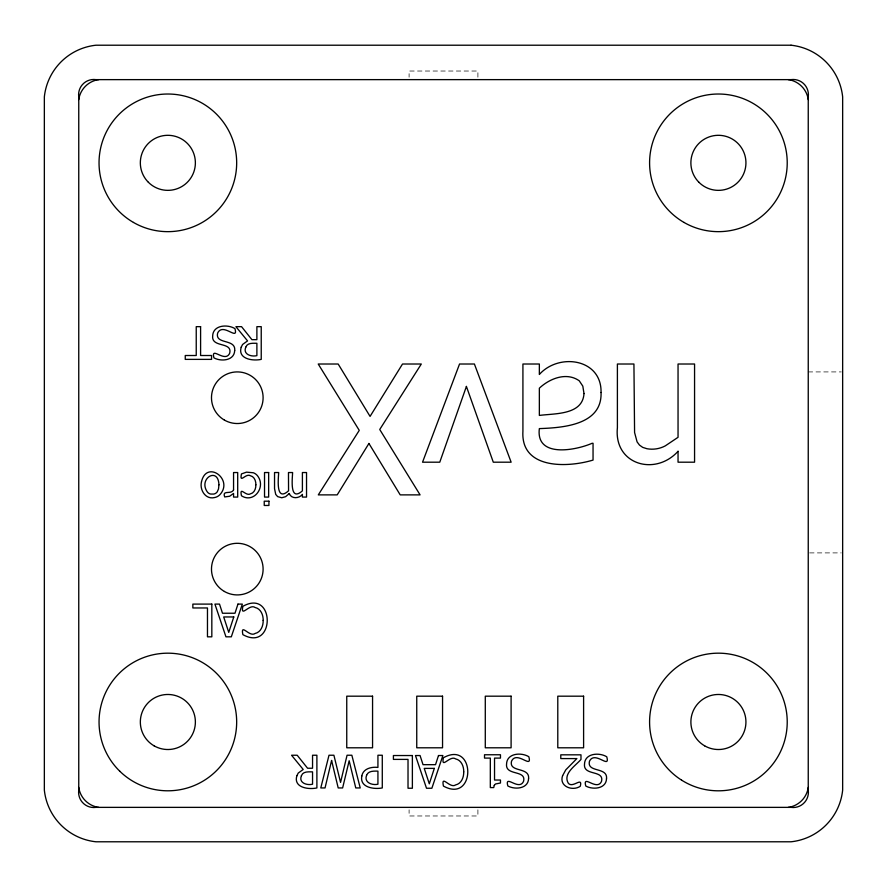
<?xml version="1.0" encoding="UTF-8"?>
<svg xmlns="http://www.w3.org/2000/svg" width="887" height="887" viewBox="0 0 887 887"><rect width="100%" height="100%" fill="white"/><g stroke="black" fill="none" stroke-linecap="round" stroke-linejoin="round"><path stroke-width="0.67" stroke-dasharray="4.43 3.33" d="M808.245 371.919L841.275 371.919M809.62 552.9L841.275 552.9M477.905 77.169L477.905 71.027L409.095 71.027L409.095 77.169M477.905 809.831L477.905 815.973L409.095 815.973L409.095 809.831"/><path stroke-width="1.33" d="M78.755 99.632L79.054 97.836A23.605 23.605 0 0 1 96.96 79.919L98.767 79.63M808.245 787.368L807.946 789.164A23.605 23.605 0 0 1 790.04 807.081L788.233 807.37M788.233 79.63L790.04 79.919A23.605 23.605 0 0 1 807.946 97.836L808.245 99.632M98.767 807.37L96.96 807.081A23.605 23.605 0 0 1 79.054 789.164L78.755 787.368M255.866 484.779C256.01 488.515 254.358 493.061 250.289 493.915C245.81 496.565 239.268 485.533 241.452 495.755C253.449 503.605 265.579 487.905 258.305 476.918A9.502 9.502 0 0 0 253.338 472.771L246.542 472.15L241.452 473.924C239.302 484.224 245.777 472.893 250.345 475.72C254.403 476.53 255.999 481.076 255.866 484.779M201.471 481.874C199.464 489.879 205.529 499.813 214.576 497.552A9.779 9.779 0 0 0 220.187 494.358C233.603 479.069 206.405 459.588 201.471 481.874M263.173 620.423C263.339 625.812 260.889 632.254 255.057 633.484C249.391 637.587 240.355 622.341 242.872 634.637C275.28 652.544 275.391 588.203 242.872 606.32C240.333 618.416 249.435 603.415 255.035 607.473C260.811 608.659 263.361 615.068 263.173 620.423M463.724 771.856C463.89 777.245 461.44 783.687 455.608 784.917C449.942 789.009 440.906 773.774 443.422 786.07C475.831 803.977 475.942 739.636 443.422 757.753C440.883 769.838 449.986 754.848 455.585 758.895C461.362 760.092 463.912 766.501 463.724 771.856M361.818 776.014C359.457 787.667 374.148 789.519 382.286 787.944L382.286 755.236L377.929 755.236L377.929 767.421C371.553 766.623 363.027 768.597 361.818 776.014M234.689 350.609C234.268 360.754 221.029 361.807 213.944 357.86C210.541 345.398 225.198 363.526 229.7 353.159C232.56 341.451 211.372 348.048 212.669 335.973C212.991 324.941 227.515 324.054 234.933 328.611C238.725 341.839 222.881 321.948 217.659 333.068C214.732 344.855 236.086 338.379 234.689 350.609M528.574 778.708C528.153 788.853 514.915 789.907 507.83 785.96C504.426 773.486 519.072 791.614 523.574 781.259C526.446 769.55 505.246 776.136 506.555 764.073C506.865 753.041 521.401 752.154 528.818 756.711C532.599 769.938 516.766 750.047 511.544 761.168C508.617 772.954 529.96 766.479 528.574 778.708M606.52 778.775C606.098 788.92 592.849 789.973 585.775 786.026C582.371 773.564 597.018 791.692 601.519 781.325C604.391 769.617 583.191 776.214 584.5 764.139C584.81 753.107 599.335 752.22 606.752 756.777C610.544 770.005 594.711 750.114 589.489 761.234C586.562 773.02 607.905 766.545 606.52 778.775M218.945 484.801L218.512 488.948L217.204 491.886A5.599 5.599 0 0 1 213.745 494.059L210.718 494.059A5.555 5.555 0 0 1 207.281 491.886C198.078 478.625 218.291 466.34 218.945 484.801M601.053 392.486C602.24 425.084 562.879 427.745 539.351 428.609C535.637 458.346 576.007 450.33 592.084 443.289L593.048 443.289L593.048 460.076C567.558 467.782 520.525 469.567 522.92 431.16L522.92 364.014L539.351 364.014L539.351 374.469C558.932 352.571 601.818 358.658 601.053 392.486M562.602 775.681C558.755 786.481 572.536 791.526 580.298 786.248C582.881 775.959 572.481 788.865 568.234 783.11C562.724 773.553 575.63 765.714 580.985 759.416L580.985 754.826L560.784 754.826L560.784 758.585L576.872 758.585L565.795 769.838L562.602 775.681M241.209 347.194C237.505 359.213 253.072 361.186 261.233 359.379L261.233 326.66L256.886 326.66L256.886 339.666L251.919 339.666L241.552 326.66L235.898 326.66L247.551 340.896L242.583 344.478L241.209 347.194M296.868 775.77C293.165 787.778 308.731 789.752 316.892 787.944L316.892 755.236L312.546 755.236L312.546 768.242L307.578 768.242L297.2 755.236L291.557 755.236L303.199 769.472L298.232 773.054L296.868 775.77M245.754 347.183C242.728 354.412 251.354 357.017 256.886 355.643L256.886 343.291C253.039 343.302 247.318 342.582 245.754 347.183M301.414 775.759C298.387 782.977 307.013 785.594 312.546 784.219L312.546 771.867C308.698 771.878 302.977 771.158 301.414 775.759M366.597 775.249C363.703 782.478 372.185 785.605 377.929 784.219L377.929 771.136C373.948 771.058 368.316 770.692 366.597 775.249M584.001 393.54C582.692 415.149 554.885 413.342 539.351 415.426L539.351 388.184C549.641 378.516 566.505 371.753 579.255 380.8L582.814 386.144L584.001 393.54M331.594 760.481L325.041 787.944L320.784 787.944L328.999 755.236L333.9 755.236L340.553 782.389L347.061 755.236L351.851 755.236L360.222 787.944L355.765 787.944L349.168 760.747L342.626 787.944L338.202 787.944L331.594 760.481M494.27 785.35L493.726 787.589L490.323 787.589L490.323 758.097L484.513 758.097L484.513 754.759L500.468 754.759L500.468 758.097L494.536 758.097L494.536 780.028L500.468 780.028L500.468 783.01L495.511 783.975L494.27 785.35M237.949 604.102L234.988 613.239L222.482 613.239L219.51 604.102L214.92 604.102L225.952 636.822L231.319 636.822L242.339 604.102L237.949 604.102M438.5 755.536L435.528 764.672L423.032 764.672L420.061 755.536L415.471 755.536L426.503 788.244L431.869 788.244L442.89 755.536L438.5 755.536M233.78 616.953L228.746 632.376L223.69 616.953L233.78 616.953M434.32 768.386L429.297 783.809L424.241 768.386L434.32 768.386M466.407 386.422L439.775 462.194L422.545 462.194L459.544 364.014L474.401 364.014L511.134 462.194L493.294 462.194L466.407 386.422M368.925 443.467L337.204 494.879L318.3 494.879L359.257 430.372L318.222 364.014L338.169 364.014L370.067 416.402L402.51 364.014L421.314 364.014L379.736 429.496L420.083 494.879L400.214 494.879L368.925 443.467M289.262 493.516L285.614 496.687L281.744 497.762L277.653 496.62L275.724 494.414L274.538 488.682L274.538 472.538L278.673 472.538C278.407 478.714 275.535 502.441 288.563 490.799L288.475 472.538L292.599 472.538C292.411 478.603 289.395 502.364 302.4 490.866L302.4 472.538L306.536 472.538L306.536 497.075L302.4 497.075L302.4 494.358C299.207 498.649 291.28 499.193 289.262 493.516M233.558 489.957C231.141 494.868 221.916 489.524 224.688 496.942L229.611 496.254L233.558 493.427L233.558 497.075L237.694 497.075L237.694 472.538L233.558 472.538L233.558 489.957M678.045 451.295C655.171 476.585 613.66 464.511 617.396 427.734L617.396 364.014L633.928 364.014L634.582 432.523L637.088 441.881L639.505 445.108L642.709 447.381L646.978 448.733A28.184 28.184 0 0 0 665.261 445.884L678.045 437.313L678.045 364.014L694.565 364.014L694.565 462.194L678.045 462.194L678.045 451.295M791.038 45.215L95.962 45.215A58.065 58.065 0 0 0 44.35 96.838L44.35 790.162A58.065 58.065 0 0 0 95.962 841.785L791.038 841.785A58.065 58.065 0 0 0 842.65 790.162L842.65 96.838A58.065 58.065 0 0 0 791.038 45.215M791.038 79.63L95.962 79.63A15.212 15.212 0 0 0 78.755 96.838L78.755 790.162A15.212 15.212 0 0 0 95.962 807.37L791.038 807.37A15.212 15.212 0 0 0 808.245 790.162L808.245 96.838A15.212 15.212 0 0 0 791.038 79.63M200.595 326.66L196.238 326.66L196.238 355.51L185.25 355.51L185.25 359.379L211.572 359.379L211.572 355.51L200.595 355.51L200.595 326.66M268.65 472.538L264.526 472.538L264.526 497.075L268.65 497.075L268.65 472.538M268.938 501.188L264.237 501.188L264.237 505.468L268.938 505.468L268.938 501.188M211.827 604.102L192.856 604.102L192.856 607.961L207.469 607.961L207.469 636.822L211.827 636.822L211.827 604.102M372.562 696.184L346.75 696.184L346.75 747.796L372.562 747.796L372.562 696.184M442.546 696.184L416.746 696.184L416.746 747.796L442.546 747.796L442.546 696.184M511.1 696.184L485.289 696.184L485.289 747.796L511.1 747.796L511.1 696.184M583.602 696.184L557.79 696.184L557.79 747.796L583.602 747.796L583.602 696.184M412.377 755.536L393.407 755.536L393.407 759.394L408.02 759.394L408.02 788.244L412.377 788.244L412.377 755.536M681.593 780.139A68.82 68.82 0 0 0 787.168 724.812A68.82 68.82 0 0 0 686.46 661.037A68.82 68.82 0 0 0 681.593 780.139M704.644 745.834A27.53 27.53 0 0 0 745.934 721.996A27.53 27.53 0 0 0 704.644 698.158A27.53 27.53 0 0 0 704.644 745.834M683.999 222.437A68.82 68.82 0 0 0 787.224 162.842A68.82 68.82 0 0 0 683.999 103.236A68.82 68.82 0 0 0 683.999 222.437M698.945 182.301A27.53 27.53 0 0 0 745.002 169.96A27.53 27.53 0 0 0 711.285 136.243A27.53 27.53 0 0 0 698.945 182.301M133.449 222.437A68.82 68.82 0 0 0 236.674 162.842A68.82 68.82 0 0 0 133.449 103.236A68.82 68.82 0 0 0 133.449 222.437M148.395 182.301A27.53 27.53 0 0 0 194.441 169.96A27.53 27.53 0 0 0 160.735 136.243A27.53 27.53 0 0 0 148.395 182.301M224.389 591.463A25.812 25.812 0 0 0 263.106 569.11A25.812 25.812 0 0 0 224.389 546.758A25.812 25.812 0 0 0 224.389 591.463M224.389 420.072A25.812 25.812 0 0 0 263.106 397.72A25.812 25.812 0 0 0 224.389 375.367A25.812 25.812 0 0 0 224.389 420.072M119.69 771.136A68.82 68.82 0 0 0 234.501 739.137A68.82 68.82 0 0 0 149.382 655.704A68.82 68.82 0 0 0 119.69 771.136M154.094 745.834A27.53 27.53 0 0 0 195.384 721.996A27.53 27.53 0 0 0 154.094 698.158A27.53 27.53 0 0 0 154.094 745.834"/></g></svg>
